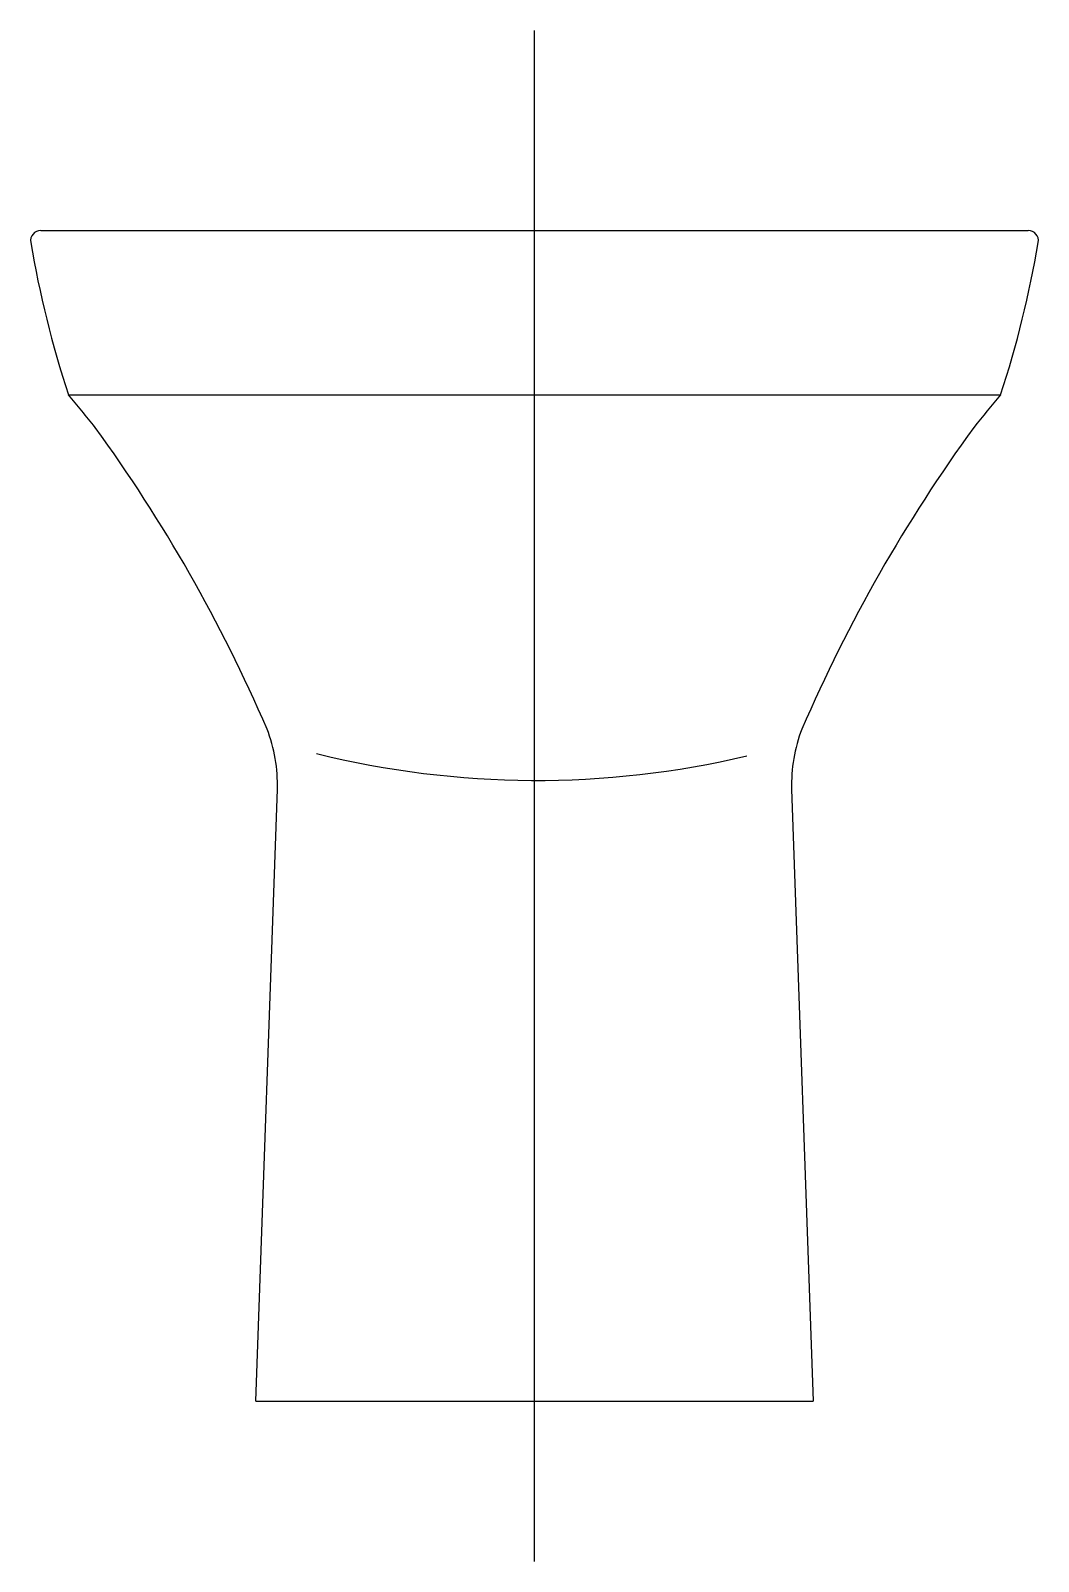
# Model space of a CAD drawing. Extents: x -694.426 to -694.074, y 597.89 to 598.425.
import ezdxf

# ---------------------------------------------------------------- set-up
doc = ezdxf.new("R2010")
doc.units = 0
doc.header["$LTSCALE"] = 57.473684
doc.header["$MEASUREMENT"] = 0
doc.linetypes.add('AXES', pattern=[0.54, 0.3, -0.08, 0.08, -0.08])
doc.linetypes.add('CONTINU', pattern=[0])
doc.layers.get('0').update_dxf_attribs({"linetype": 'CONTINUOUS'})
doc.layers.add('DECA_EIXOS', color=5, linetype='AXES')

msp = doc.modelspace()

# ---------------------------------------------------------------- linework, layer by layer
at = {"linetype": 'CONTINU'}
for points in [[(-694.42266, 598.35525, 0.46385), (-694.42618, 598.35109)], [(-694.07384, 598.35109, 0.463841), (-694.07736, 598.35525)], [(-694.42618, 598.35109, 0.037922), (-694.41301, 598.2978)], [(-694.08702, 598.29776, 0.037969), (-694.07384, 598.35109)], [(-694.40368, 598.28639, 0.008333), (-694.41301, 598.2978)], [(-694.08702, 598.29776, 0.008338), (-694.09633, 598.28639)], [(-694.34355, 598.18087, 0.055505), (-694.40368, 598.28639)], [(-694.09633, 598.28639, 0.055504), (-694.15647, 598.18087)], [(-694.33994, 598.15978, 0.102666), (-694.34355, 598.18087)], [(-694.15647, 598.18087, 0.102666), (-694.16008, 598.15978)], [(-694.32625, 598.17229, 0.119119), (-694.17576, 598.17145)]]:
    msp.add_lwpolyline(points, format="xyb", dxfattribs=at)
for points in [[(-694.42266, 598.35525), (-694.07736, 598.35525)], [(-694.41301, 598.2978), (-694.08702, 598.29776)], [(-694.34751, 597.94576), (-694.33994, 598.15978)], [(-694.16008, 598.15978), (-694.15251, 597.94576)], [(-694.34751, 597.94576), (-694.15251, 597.94576)]]:
    msp.add_lwpolyline(points, dxfattribs=at)
at = {"layer": 'DECA_EIXOS'}
msp.add_lwpolyline([(-694.25001, 597.88972), (-694.25001, 598.42516)], dxfattribs=at)

doc.saveas('drawing.dxf')
